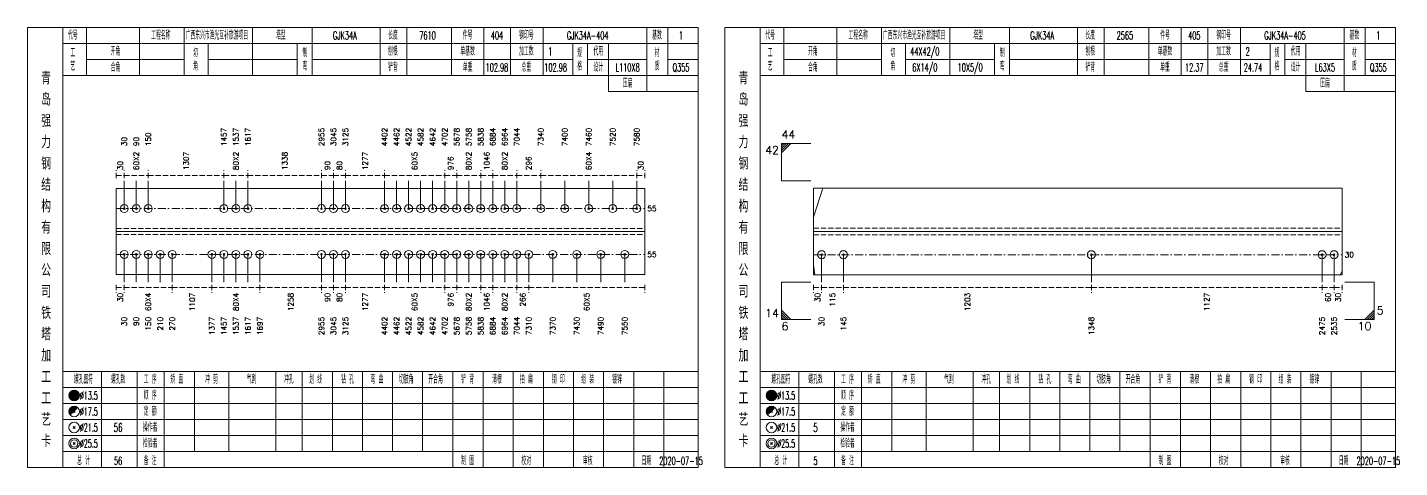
# Model space of a CAD drawing. Extents: x 0 to 2606, y -377 to 6479.
# Drawn here: x 0 to 514, y 5075 to 5240 of the extents above; entities that cross this region are included whole.
import ezdxf
from ezdxf.enums import TextEntityAlignment as Align

# ---------------------------------------------------------------- set-up
doc = ezdxf.new("R2010")
doc.units = 0
doc.header["$MEASUREMENT"] = 0
doc.linetypes.add('一点画线', pattern=[5.2, 3, -1, 0.2, -1])
doc.linetypes.add('虚线', pattern=[2.75, 2, -0.75])
doc.layers.get('0').update_dxf_attribs({"linetype": 'CONTINUOUS', "lineweight": 25})
doc.layers.add('1', color=7, linetype='CONTINUOUS', lineweight=25)
doc.layers.add('4', color=7, linetype='CONTINUOUS', lineweight=25)
doc.styles.get("Standard").update_dxf_attribs({"font": 'simplex.shx', "width": 0.7, "height": 3, "bigfont": 'gbhzfs.shx'})

msp = doc.modelspace()

# ---------------------------------------------------------------- linework, layer by layer
at = {"color": 7, "linetype": 'Continuous', "lineweight": 13}
for p, q in [((282.7, 5196.5), (293.7, 5196.5)), ((282.7, 5182.5), (282.7, 5196.5)), ((283.57, 5196.5), (282.7, 5195.62)), ((284.45, 5196.5), (282.7, 5194.75)), ((285.32, 5196.5), (282.7, 5193.88)), ((286.2, 5196.5), (282.7, 5193)), ((36.3, 5172.09), (36.3, 5182.5)), ((40.8, 5172.09), (40.8, 5182.5)), ((45.3, 5172.09), (45.3, 5182.5)), ((73.65, 5172.09), (73.65, 5182.5)), ((78.15, 5172.09), (78.15, 5182.5)), ((82.65, 5172.09), (82.65, 5182.5)), ((110.22, 5172.09), (110.22, 5182.5)), ((114.72, 5172.09), (114.72, 5182.5)), ((119.22, 5172.09), (119.22, 5182.5)), ((133.9, 5172.09), (133.9, 5182.5)), ((138.4, 5172.09), (138.4, 5182.5)), ((142.9, 5172.09), (142.9, 5182.5)), ((147.4, 5172.09), (147.4, 5182.5)), ((151.9, 5172.09), (151.9, 5182.5)), ((156.4, 5172.09), (156.4, 5182.5)), ((160.9, 5172.09), (160.9, 5182.5)), ((165.4, 5172.09), (165.4, 5182.5)), ((169.9, 5172.09), (169.9, 5182.5)), ((174.4, 5172.09), (174.4, 5182.5)), ((178.9, 5172.09), (178.9, 5182.5)), ((183.4, 5172.09), (183.4, 5182.5)), ((192.4, 5172.09), (192.4, 5182.5)), ((201.4, 5172.09), (201.4, 5182.5)), ((210.4, 5172.09), (210.4, 5182.5)), ((219.4, 5172.09), (219.4, 5182.5)), ((228.4, 5172.09), (228.4, 5182.5)), ((282.7, 5182.5), (293.7, 5182.5)), ((294.7, 5168.9), (298.1, 5179.69)), ((36, 5171.79), (36.6, 5172.39)), ((36.6, 5171.79), (36, 5172.39)), ((40.5, 5171.79), (41.1, 5172.39)), ((41.1, 5171.79), (40.5, 5172.39)), ((45, 5171.79), (45.6, 5172.39)), ((45.6, 5171.79), (45, 5172.39)), ((73.35, 5171.79), (73.95, 5172.39)), ((73.95, 5171.79), (73.35, 5172.39)), ((77.85, 5171.79), (78.45, 5172.39)), ((78.45, 5171.79), (77.85, 5172.39)), ((82.35, 5171.79), (82.95, 5172.39)), ((82.95, 5171.79), (82.35, 5172.39)), ((109.92, 5171.79), (110.52, 5172.39)), ((110.52, 5171.79), (109.92, 5172.39)), ((114.42, 5171.79), (115.02, 5172.39)), ((115.02, 5171.79), (114.42, 5172.39)), ((118.92, 5171.79), (119.52, 5172.39)), ((119.52, 5171.79), (118.92, 5172.39)), ((133.6, 5171.79), (134.2, 5172.39)), ((134.2, 5171.79), (133.6, 5172.39)), ((138.1, 5171.79), (138.7, 5172.39)), ((138.7, 5171.79), (138.1, 5172.39)), ((142.6, 5171.79), (143.2, 5172.39)), ((143.2, 5171.79), (142.6, 5172.39)), ((147.1, 5171.79), (147.7, 5172.39)), ((147.7, 5171.79), (147.1, 5172.39)), ((151.6, 5171.79), (152.2, 5172.39)), ((152.2, 5171.79), (151.6, 5172.39)), ((156.1, 5171.79), (156.7, 5172.39)), ((156.7, 5171.79), (156.1, 5172.39)), ((160.6, 5171.79), (161.2, 5172.39)), ((161.2, 5171.79), (160.6, 5172.39)), ((165.1, 5171.79), (165.7, 5172.39)), ((165.7, 5171.79), (165.1, 5172.39)), ((169.6, 5171.79), (170.2, 5172.39)), ((170.2, 5171.79), (169.6, 5172.39)), ((174.1, 5171.79), (174.7, 5172.39)), ((174.7, 5171.79), (174.1, 5172.39)), ((178.6, 5171.79), (179.2, 5172.39)), ((179.2, 5171.79), (178.6, 5172.39)), ((183.1, 5171.79), (183.7, 5172.39)), ((183.7, 5171.79), (183.1, 5172.39)), ((192.1, 5171.79), (192.7, 5172.39)), ((192.7, 5171.79), (192.1, 5172.39)), ((201.1, 5171.79), (201.7, 5172.39)), ((201.7, 5171.79), (201.1, 5172.39)), ((210.1, 5171.79), (210.7, 5172.39)), ((210.7, 5171.79), (210.1, 5172.39)), ((219.1, 5171.79), (219.7, 5172.39)), ((219.7, 5171.79), (219.1, 5172.39)), ((228.1, 5171.79), (228.7, 5172.39)), ((228.7, 5171.79), (228.1, 5172.39)), ((36.3, 5154.91), (36.3, 5144.5)), ((40.8, 5154.91), (40.8, 5144.5)), ((45.3, 5154.91), (45.3, 5144.5)), ((49.8, 5154.91), (49.8, 5144.5)), ((54.3, 5154.91), (54.3, 5144.5)), ((69.15, 5154.91), (69.15, 5144.5)), ((73.65, 5154.91), (73.65, 5144.5)), ((78.15, 5154.91), (78.15, 5144.5)), ((82.65, 5154.91), (82.65, 5144.5)), ((87.15, 5154.91), (87.15, 5144.5)), ((110.22, 5154.91), (110.22, 5144.5)), ((114.72, 5154.91), (114.72, 5144.5)), ((119.22, 5154.91), (119.22, 5144.5)), ((133.9, 5154.91), (133.9, 5144.5)), ((138.4, 5154.91), (138.4, 5144.5)), ((142.9, 5154.91), (142.9, 5144.5)), ((147.4, 5154.91), (147.4, 5144.5)), ((151.9, 5154.91), (151.9, 5144.5)), ((156.4, 5154.91), (156.4, 5144.5)), ((160.9, 5154.91), (160.9, 5144.5)), ((165.4, 5154.91), (165.4, 5144.5)), ((169.9, 5154.91), (169.9, 5144.5)), ((174.4, 5154.91), (174.4, 5144.5)), ((178.9, 5154.91), (178.9, 5144.5)), ((183.4, 5154.91), (183.4, 5144.5)), ((187.9, 5154.91), (187.9, 5144.5)), ((196.9, 5154.91), (196.9, 5144.5)), ((205.9, 5154.91), (205.9, 5144.5)), ((214.9, 5154.91), (214.9, 5144.5)), ((223.9, 5154.91), (223.9, 5144.5)), ((297.7, 5154.81), (297.7, 5144.5)), ((305.9, 5154.81), (305.9, 5144.5)), ((398.81, 5154.81), (398.81, 5144.5)), ((485.3, 5154.81), (485.3, 5144.5)), ((489.8, 5154.81), (489.8, 5144.5)), ((294.7, 5150.91), (295.16, 5147.31)), ((282.7, 5144.5), (293.7, 5144.5)), ((282.7, 5144.5), (282.7, 5130.5)), ((492.8, 5148.59), (492.03, 5147.31)), ((504.8, 5144.5), (493.8, 5144.5)), ((504.8, 5144.5), (504.8, 5130.5)), ((286.2, 5130.5), (282.7, 5134)), ((501.3, 5130.5), (504.8, 5134)), ((285.32, 5130.5), (282.7, 5133.12)), ((284.45, 5130.5), (282.7, 5132.25)), ((283.57, 5130.5), (282.7, 5131.38)), ((282.7, 5130.5), (293.7, 5130.5)), ((504.8, 5130.5), (493.8, 5130.5)), ((502.18, 5130.5), (504.8, 5133.12)), ((503.05, 5130.5), (504.8, 5132.25)), ((503.93, 5130.5), (504.8, 5131.38))]:
    msp.add_line(p, q, dxfattribs=at)
at = {"color": 8, "linetype": '虚线', "lineweight": 9}
for p, q in [((33.3, 5183.5), (33.3, 5186.5)), ((36.3, 5183.5), (36.3, 5186.5)), ((36.3, 5183.5), (36.3, 5186.5)), ((45.3, 5183.5), (45.3, 5186.5)), ((45.3, 5183.5), (45.3, 5186.5)), ((73.65, 5183.5), (73.65, 5186.5)), ((73.65, 5183.5), (73.65, 5186.5)), ((82.65, 5183.5), (82.65, 5186.5)), ((82.65, 5183.5), (82.65, 5186.5)), ((110.22, 5183.5), (110.22, 5186.5)), ((110.22, 5183.5), (110.22, 5186.5)), ((114.72, 5183.5), (114.72, 5186.5)), ((114.72, 5183.5), (114.72, 5186.5)), ((119.22, 5183.5), (119.22, 5186.5)), ((119.22, 5183.5), (119.22, 5186.5)), ((133.9, 5183.5), (133.9, 5186.5)), ((133.9, 5183.5), (133.9, 5186.5)), ((156.4, 5183.5), (156.4, 5186.5)), ((156.4, 5183.5), (156.4, 5186.5)), ((160.9, 5183.5), (160.9, 5186.5)), ((160.9, 5183.5), (160.9, 5186.5)), ((169.9, 5183.5), (169.9, 5186.5)), ((169.9, 5183.5), (169.9, 5186.5)), ((174.4, 5183.5), (174.4, 5186.5)), ((174.4, 5183.5), (174.4, 5186.5)), ((183.4, 5183.5), (183.4, 5186.5)), ((183.4, 5183.5), (183.4, 5186.5)), ((192.4, 5183.5), (192.4, 5186.5)), ((192.4, 5183.5), (192.4, 5186.5)), ((228.4, 5183.5), (228.4, 5186.5)), ((228.4, 5183.5), (228.4, 5186.5)), ((231.4, 5183.5), (231.4, 5186.5)), ((33.3, 5184.5), (36.3, 5184.5)), ((36.3, 5184.5), (45.3, 5184.5)), ((45.3, 5184.5), (73.65, 5184.5)), ((73.65, 5184.5), (82.65, 5184.5)), ((82.65, 5184.5), (110.22, 5184.5)), ((110.22, 5184.5), (114.72, 5184.5)), ((114.72, 5184.5), (119.22, 5184.5)), ((119.22, 5184.5), (133.9, 5184.5)), ((133.9, 5184.5), (156.4, 5184.5)), ((156.4, 5184.5), (160.9, 5184.5)), ((160.9, 5184.5), (169.9, 5184.5)), ((169.9, 5184.5), (174.4, 5184.5)), ((174.4, 5184.5), (183.4, 5184.5)), ((183.4, 5184.5), (192.4, 5184.5)), ((192.4, 5184.5), (228.4, 5184.5)), ((228.4, 5184.5), (231.4, 5184.5)), ((33.3, 5143.5), (33.3, 5140.5)), ((36.3, 5143.5), (36.3, 5140.5)), ((36.3, 5143.5), (36.3, 5140.5)), ((54.3, 5143.5), (54.3, 5140.5)), ((54.3, 5143.5), (54.3, 5140.5)), ((69.15, 5143.5), (69.15, 5140.5)), ((69.15, 5143.5), (69.15, 5140.5)), ((87.15, 5143.5), (87.15, 5140.5)), ((87.15, 5143.5), (87.15, 5140.5)), ((110.22, 5143.5), (110.22, 5140.5)), ((110.22, 5143.5), (110.22, 5140.5)), ((114.72, 5143.5), (114.72, 5140.5)), ((114.72, 5143.5), (114.72, 5140.5)), ((119.22, 5143.5), (119.22, 5140.5)), ((119.22, 5143.5), (119.22, 5140.5)), ((133.9, 5143.5), (133.9, 5140.5)), ((133.9, 5143.5), (133.9, 5140.5)), ((156.4, 5143.5), (156.4, 5140.5)), ((156.4, 5143.5), (156.4, 5140.5)), ((160.9, 5143.5), (160.9, 5140.5)), ((160.9, 5143.5), (160.9, 5140.5)), ((169.9, 5143.5), (169.9, 5140.5)), ((169.9, 5143.5), (169.9, 5140.5)), ((174.4, 5143.5), (174.4, 5140.5)), ((174.4, 5143.5), (174.4, 5140.5)), ((183.4, 5143.5), (183.4, 5140.5)), ((183.4, 5143.5), (183.4, 5140.5)), ((187.9, 5143.5), (187.9, 5140.5)), ((187.9, 5143.5), (187.9, 5140.5)), ((231.4, 5143.5), (231.4, 5140.5)), ((294.7, 5143.5), (294.7, 5140.5)), ((297.7, 5143.5), (297.7, 5140.5)), ((297.7, 5143.5), (297.7, 5140.5)), ((305.9, 5143.5), (305.9, 5140.5)), ((305.9, 5143.5), (305.9, 5140.5)), ((398.81, 5143.5), (398.81, 5140.5)), ((398.81, 5143.5), (398.81, 5140.5)), ((485.3, 5143.5), (485.3, 5140.5)), ((485.3, 5143.5), (485.3, 5140.5)), ((489.8, 5143.5), (489.8, 5140.5)), ((489.8, 5143.5), (489.8, 5140.5)), ((492.8, 5143.5), (492.8, 5140.5)), ((33.3, 5142.5), (36.3, 5142.5)), ((36.3, 5142.5), (54.3, 5142.5)), ((54.3, 5142.5), (69.15, 5142.5)), ((69.15, 5142.5), (87.15, 5142.5)), ((87.15, 5142.5), (110.22, 5142.5)), ((110.22, 5142.5), (114.72, 5142.5)), ((114.72, 5142.5), (119.22, 5142.5)), ((119.22, 5142.5), (133.9, 5142.5)), ((133.9, 5142.5), (156.4, 5142.5)), ((156.4, 5142.5), (160.9, 5142.5)), ((160.9, 5142.5), (169.9, 5142.5)), ((169.9, 5142.5), (174.4, 5142.5)), ((174.4, 5142.5), (183.4, 5142.5)), ((183.4, 5142.5), (187.9, 5142.5)), ((187.9, 5142.5), (231.4, 5142.5)), ((294.7, 5142.5), (297.7, 5142.5)), ((297.7, 5142.5), (305.9, 5142.5)), ((305.9, 5142.5), (398.81, 5142.5)), ((398.81, 5142.5), (485.3, 5142.5)), ((485.3, 5142.5), (489.8, 5142.5)), ((489.8, 5142.5), (492.8, 5142.5))]:
    msp.add_line(p, q, dxfattribs=at)
at = {"color": 7, "linetype": 'Continuous', "lineweight": 18}
for p, q in [((33.3, 5179.59), (33.3, 5147.41)), ((33.3, 5179.59), (231.4, 5179.59)), ((231.4, 5179.59), (231.4, 5147.41)), ((294.7, 5179.69), (294.7, 5147.31)), ((294.7, 5179.69), (492.8, 5179.69)), ((492.8, 5179.69), (492.8, 5147.31)), ((33.3, 5163.5), (231.4, 5163.5)), ((294.7, 5163.5), (492.8, 5163.5))]:
    msp.add_line(p, q, dxfattribs=at)
at = {"color": 3, "linetype": '一点画线', "lineweight": 13}
for p, q in [((33.3, 5172.09), (231.4, 5172.09)), ((33.3, 5154.91), (231.4, 5154.91)), ((294.7, 5154.81), (492.8, 5154.81))]:
    msp.add_line(p, q, dxfattribs=at)
at = {"color": 1, "linetype": '虚线', "lineweight": 18}
for p, q in [((33.3, 5164.59), (231.4, 5164.59)), ((294.7, 5164.69), (492.8, 5164.69)), ((33.3, 5162.41), (231.4, 5162.41)), ((294.7, 5162.31), (492.8, 5162.31))]:
    msp.add_line(p, q, dxfattribs=at)
at = {"color": 7, "linetype": 'Continuous', "lineweight": 13}
for centre in [(36.3, 5172.09), (40.8, 5172.09), (45.3, 5172.09), (73.65, 5172.09), (78.15, 5172.09), (82.65, 5172.09), (110.22, 5172.09), (114.72, 5172.09), (119.22, 5172.09), (133.9, 5172.09), (138.4, 5172.09), (142.9, 5172.09), (147.4, 5172.09), (151.9, 5172.09), (156.4, 5172.09), (160.9, 5172.09), (165.4, 5172.09), (169.9, 5172.09), (174.4, 5172.09), (178.9, 5172.09), (183.4, 5172.09), (192.4, 5172.09), (201.4, 5172.09), (210.4, 5172.09), (219.4, 5172.09), (228.4, 5172.09)]:
    msp.add_circle(centre, 1.5, dxfattribs=at)
at = {"layer": '1', "color": 7, "linetype": 'Continuous', "lineweight": 13}
for p, q in [((36, 5154.61), (36.6, 5155.21)), ((36.6, 5154.61), (36, 5155.21)), ((40.5, 5154.61), (41.1, 5155.21)), ((41.1, 5154.61), (40.5, 5155.21)), ((45, 5154.61), (45.6, 5155.21)), ((45.6, 5154.61), (45, 5155.21)), ((49.5, 5154.61), (50.1, 5155.21)), ((50.1, 5154.61), (49.5, 5155.21)), ((54, 5154.61), (54.6, 5155.21)), ((54.6, 5154.61), (54, 5155.21)), ((68.85, 5154.61), (69.45, 5155.21)), ((69.45, 5154.61), (68.85, 5155.21)), ((73.35, 5154.61), (73.95, 5155.21)), ((73.95, 5154.61), (73.35, 5155.21)), ((77.85, 5154.61), (78.45, 5155.21)), ((78.45, 5154.61), (77.85, 5155.21)), ((82.35, 5154.61), (82.95, 5155.21)), ((82.95, 5154.61), (82.35, 5155.21)), ((86.85, 5154.61), (87.45, 5155.21)), ((87.45, 5154.61), (86.85, 5155.21)), ((109.92, 5154.61), (110.52, 5155.21)), ((110.52, 5154.61), (109.92, 5155.21)), ((114.42, 5154.61), (115.02, 5155.21)), ((115.02, 5154.61), (114.42, 5155.21)), ((118.92, 5154.61), (119.52, 5155.21)), ((119.52, 5154.61), (118.92, 5155.21)), ((133.6, 5154.61), (134.2, 5155.21)), ((134.2, 5154.61), (133.6, 5155.21)), ((138.1, 5154.61), (138.7, 5155.21)), ((138.7, 5154.61), (138.1, 5155.21)), ((142.6, 5154.61), (143.2, 5155.21)), ((143.2, 5154.61), (142.6, 5155.21)), ((147.1, 5154.61), (147.7, 5155.21)), ((147.7, 5154.61), (147.1, 5155.21)), ((151.6, 5154.61), (152.2, 5155.21)), ((152.2, 5154.61), (151.6, 5155.21)), ((156.1, 5154.61), (156.7, 5155.21)), ((156.7, 5154.61), (156.1, 5155.21)), ((160.6, 5154.61), (161.2, 5155.21)), ((161.2, 5154.61), (160.6, 5155.21)), ((165.1, 5154.61), (165.7, 5155.21)), ((165.7, 5154.61), (165.1, 5155.21)), ((169.6, 5154.61), (170.2, 5155.21)), ((170.2, 5154.61), (169.6, 5155.21)), ((174.1, 5154.61), (174.7, 5155.21)), ((174.7, 5154.61), (174.1, 5155.21)), ((178.6, 5154.61), (179.2, 5155.21)), ((179.2, 5154.61), (178.6, 5155.21)), ((183.1, 5154.61), (183.7, 5155.21)), ((183.7, 5154.61), (183.1, 5155.21)), ((187.6, 5154.61), (188.2, 5155.21)), ((188.2, 5154.61), (187.6, 5155.21)), ((196.6, 5154.61), (197.2, 5155.21)), ((197.2, 5154.61), (196.6, 5155.21)), ((205.6, 5154.61), (206.2, 5155.21)), ((206.2, 5154.61), (205.6, 5155.21)), ((214.6, 5154.61), (215.2, 5155.21)), ((215.2, 5154.61), (214.6, 5155.21)), ((223.6, 5154.61), (224.2, 5155.21)), ((224.2, 5154.61), (223.6, 5155.21)), ((297.4, 5154.51), (298, 5155.11)), ((298, 5154.51), (297.4, 5155.11)), ((305.6, 5154.51), (306.2, 5155.11)), ((306.2, 5154.51), (305.6, 5155.11)), ((398.51, 5154.51), (399.11, 5155.11)), ((399.11, 5154.51), (398.51, 5155.11)), ((485, 5154.51), (485.6, 5155.11)), ((485.6, 5154.51), (485, 5155.11)), ((489.5, 5154.51), (490.1, 5155.11)), ((490.1, 5154.51), (489.5, 5155.11))]:
    msp.add_line(p, q, dxfattribs=at)
at = {"layer": '1', "color": 7, "linetype": 'Continuous', "lineweight": 18}
for p, q in [((33.3, 5147.41), (231.4, 5147.41)), ((294.7, 5147.31), (492.8, 5147.31))]:
    msp.add_line(p, q, dxfattribs=at)
at = {"layer": '1', "color": 7, "linetype": 'Continuous', "lineweight": 13}
for centre in [(36.3, 5154.91), (40.8, 5154.91), (45.3, 5154.91), (49.8, 5154.91), (54.3, 5154.91), (69.15, 5154.91), (73.65, 5154.91), (78.15, 5154.91), (82.65, 5154.91), (87.15, 5154.91), (110.22, 5154.91), (114.72, 5154.91), (119.22, 5154.91), (133.9, 5154.91), (138.4, 5154.91), (142.9, 5154.91), (147.4, 5154.91), (151.9, 5154.91), (156.4, 5154.91), (160.9, 5154.91), (165.4, 5154.91), (169.9, 5154.91), (174.4, 5154.91), (178.9, 5154.91), (183.4, 5154.91), (187.9, 5154.91), (196.9, 5154.91), (205.9, 5154.91), (214.9, 5154.91), (223.9, 5154.91), (297.7, 5154.81), (305.9, 5154.81), (398.81, 5154.81), (485.3, 5154.81), (489.8, 5154.81)]:
    msp.add_circle(centre, 1.5, dxfattribs=at)
at = {"layer": '4', "color": 1, "linetype": 'Continuous', "lineweight": 18}
for p, q in [((13.3, 5075), (13.3, 5240)), ((22.2, 5222), (22.2, 5240)), ((42, 5222), (42, 5240)), ((58.8, 5222), (58.8, 5240)), ((84.4, 5222), (84.4, 5240)), ((106.7, 5222), (106.7, 5240)), ((132.2, 5222), (132.2, 5240)), ((142.2, 5222), (142.2, 5240)), ((158.9, 5222), (158.9, 5240)), ((171.1, 5222), (171.1, 5240)), ((181.1, 5222), (181.1, 5240)), ((193.3, 5222), (193.3, 5240)), ((232.2, 5216), (232.2, 5240)), ((240, 5222), (240, 5240)), ((274.7, 5075), (274.7, 5240)), ((283.6, 5222), (283.6, 5240)), ((303.4, 5222), (303.4, 5240)), ((320.2, 5222), (320.2, 5240)), ((345.8, 5222), (345.8, 5240)), ((368.1, 5222), (368.1, 5240)), ((393.6, 5222), (393.6, 5240)), ((403.6, 5222), (403.6, 5240)), ((420.3, 5222), (420.3, 5240)), ((432.5, 5222), (432.5, 5240)), ((442.5, 5222), (442.5, 5240)), ((454.7, 5222), (454.7, 5240)), ((493.6, 5216), (493.6, 5240)), ((501.4, 5222), (501.4, 5240)), ((13.3, 5234), (251.4, 5234)), ((67.8, 5222), (67.8, 5234)), ((101.1, 5222), (101.1, 5234)), ((204.4, 5222), (204.4, 5234)), ((210, 5222), (210, 5234)), ((217.8, 5216), (217.8, 5234)), ((274.7, 5234), (512.8, 5234)), ((329.2, 5222), (329.2, 5234)), ((362.5, 5222), (362.5, 5234)), ((465.8, 5222), (465.8, 5234)), ((471.4, 5222), (471.4, 5234)), ((479.2, 5216), (479.2, 5234)), ((22.2, 5228), (58.8, 5228)), ((67.8, 5228), (101.1, 5228)), ((106.7, 5228), (204.4, 5228)), ((210, 5228), (232.2, 5228)), ((240, 5228), (251.4, 5228)), ((283.6, 5228), (320.2, 5228)), ((329.2, 5228), (362.5, 5228)), ((368.1, 5228), (465.8, 5228)), ((471.4, 5228), (493.6, 5228)), ((501.4, 5228), (512.8, 5228)), ((13.3, 5222), (251.4, 5222)), ((274.7, 5222), (512.8, 5222)), ((217.8, 5216), (251.4, 5216)), ((479.2, 5216), (512.8, 5216)), ((13.3, 5111), (251.4, 5111)), ((27.8, 5075), (27.8, 5111)), ((41.1, 5075), (41.1, 5111)), ((51.2, 5075), (51.2, 5111)), ((62.6, 5081), (62.6, 5111)), ((75.5, 5081), (75.5, 5111)), ((93.1, 5081), (93.1, 5111)), ((103, 5081), (103, 5111)), ((114.3, 5081), (114.3, 5111)), ((125.6, 5081), (125.6, 5111)), ((136.9, 5081), (136.9, 5111)), ((148.1, 5081), (148.1, 5111)), ((159.5, 5081), (159.5, 5111)), ((170.8, 5081), (170.8, 5111)), ((182.1, 5081), (182.1, 5111)), ((193.4, 5081), (193.4, 5111)), ((204.7, 5081), (204.7, 5111)), ((216, 5081), (216, 5111)), ((227.3, 5081), (227.3, 5111)), ((238.6, 5081), (238.6, 5111)), ((274.7, 5111), (512.8, 5111)), ((289.2, 5075), (289.2, 5111)), ((302.5, 5075), (302.5, 5111)), ((312.6, 5075), (312.6, 5111)), ((324, 5081), (324, 5111)), ((336.9, 5081), (336.9, 5111)), ((354.5, 5081), (354.5, 5111)), ((364.4, 5081), (364.4, 5111)), ((375.7, 5081), (375.7, 5111)), ((387, 5081), (387, 5111)), ((398.3, 5081), (398.3, 5111)), ((409.5, 5081), (409.5, 5111)), ((420.9, 5081), (420.9, 5111)), ((432.2, 5081), (432.2, 5111)), ((443.5, 5081), (443.5, 5111)), ((454.8, 5081), (454.8, 5111)), ((466.1, 5081), (466.1, 5111)), ((477.4, 5081), (477.4, 5111)), ((488.7, 5081), (488.7, 5111)), ((500, 5081), (500, 5111)), ((13.3, 5105), (251.4, 5105)), ((274.7, 5105), (512.8, 5105)), ((13.3, 5099), (251.4, 5099)), ((274.7, 5099), (512.8, 5099)), ((13.3, 5093), (251.4, 5093)), ((274.7, 5093), (512.8, 5093)), ((13.3, 5087), (251.4, 5087)), ((274.7, 5087), (512.8, 5087)), ((13.3, 5081), (251.4, 5081)), ((159.5, 5075), (159.5, 5081)), ((170.8, 5075), (170.8, 5081)), ((182.1, 5075), (182.1, 5081)), ((193.4, 5075), (193.4, 5081)), ((204.7, 5075), (204.7, 5081)), ((216, 5075), (216, 5081)), ((227.3, 5075), (227.3, 5081)), ((238.6, 5075), (238.6, 5081)), ((274.7, 5081), (512.8, 5081)), ((420.9, 5075), (420.9, 5081)), ((432.2, 5075), (432.2, 5081)), ((443.5, 5075), (443.5, 5081)), ((454.8, 5075), (454.8, 5081)), ((466.1, 5075), (466.1, 5081)), ((477.4, 5075), (477.4, 5081)), ((488.7, 5075), (488.7, 5081)), ((500, 5075), (500, 5081))]:
    msp.add_line(p, q, dxfattribs=at)
at = {"layer": '4', "color": 7, "linetype": 'Continuous', "lineweight": 13}
for p, q in [((17.3, 5101.8), (17.7, 5102.2)), ((17.7, 5101.8), (17.3, 5102.2)), ((278.7, 5101.8), (279.1, 5102.2)), ((279.1, 5101.8), (278.7, 5102.2)), ((17.1, 5089.6), (17.9, 5090.4)), ((17.9, 5089.6), (17.1, 5090.4)), ((278.5, 5089.6), (279.3, 5090.4)), ((279.3, 5089.6), (278.5, 5090.4)), ((17.1, 5083.6), (17.9, 5084.4)), ((17.9, 5083.6), (17.1, 5084.4)), ((278.5, 5083.6), (279.3, 5084.4)), ((279.3, 5083.6), (278.5, 5084.4))]:
    msp.add_line(p, q, dxfattribs=at)
at = {"layer": '4', "color": 7, "linetype": 'Continuous', "lineweight": 0}
for p, q in [((17.1, 5095.6), (17.9, 5096.4)), ((17.1, 5096.4), (17.9, 5095.6)), ((278.5, 5095.6), (279.3, 5096.4)), ((278.5, 5096.4), (279.3, 5095.6))]:
    msp.add_line(p, q, dxfattribs=at)
at = {"layer": '4', "color": 1, "linetype": 'Continuous', "lineweight": 18}
for points in [[(0, 5240), (0, 5075), (251.4, 5075), (251.4, 5240)], [(261.4, 5240), (261.4, 5075), (512.8, 5075), (512.8, 5240)]]:
    msp.add_lwpolyline(points, close=True, dxfattribs=at)
at = {"layer": '4', "color": 7, "linetype": 'Continuous', "lineweight": 13}
for centre, radius in [((17.5, 5102), 2), ((17.5, 5102), 1.8), ((17.5, 5102), 1.6), ((17.5, 5102), 1.4), ((17.5, 5102), 1.2), ((17.5, 5102), 1), ((17.5, 5102), 0.8), ((17.5, 5102), 0.6), ((17.5, 5102), 0.4), ((278.9, 5102), 2), ((278.9, 5102), 1.8), ((278.9, 5102), 1.6), ((278.9, 5102), 1.4), ((278.9, 5102), 1.2), ((278.9, 5102), 1), ((278.9, 5102), 0.8), ((278.9, 5102), 0.6), ((278.9, 5102), 0.4), ((17.5, 5096), 2), ((17.5, 5102), 0.2), ((278.9, 5096), 2), ((278.9, 5102), 0.2), ((17.5, 5090), 2), ((278.9, 5090), 2), ((17.5, 5084), 2), ((17.5, 5084), 1.4), ((278.9, 5084), 2), ((278.9, 5084), 1.4)]:
    msp.add_circle(centre, radius, dxfattribs=at)
for centre, radius in [((17.5, 5096), 1.8), ((17.5, 5096), 1.6), ((17.5, 5096), 1.4), ((17.5, 5096), 1.2), ((278.9, 5096), 1.8), ((278.9, 5096), 1.6), ((278.9, 5096), 1.4), ((278.9, 5096), 1.2), ((17.5, 5096), 1), ((17.5, 5096), 0.8), ((17.5, 5096), 0.6), ((17.5, 5096), 0.4), ((17.5, 5096), 0.2), ((278.9, 5096), 1), ((278.9, 5096), 0.8), ((278.9, 5096), 0.6), ((278.9, 5096), 0.4), ((278.9, 5096), 0.2)]:
    msp.add_arc(centre, radius, 45, 225, dxfattribs=at)

# ---------------------------------------------------------------- texts
at = {"color": 7, "linetype": 'Continuous', "lineweight": 13}
for s, p in [('150', (45.3, 5195.5)), ('1457', (73.65, 5195.5)), ('1537', (78.15, 5195.5)), ('1617', (82.65, 5195.5)), ('2955', (110.22, 5195.5)), ('3045', (114.72, 5195.5)), ('3125', (119.22, 5195.5)), ('4402', (133.9, 5195.5)), ('4462', (138.4, 5195.5)), ('4522', (142.9, 5195.5)), ('4582', (147.4, 5195.5)), ('4642', (151.9, 5195.5)), ('4702', (156.4, 5195.5)), ('5678', (160.9, 5195.5)), ('5758', (165.4, 5195.5)), ('5838', (169.9, 5195.5)), ('6884', (174.4, 5195.5)), ('6964', (178.9, 5195.5)), ('7044', (183.4, 5195.5)), ('7340', (192.4, 5195.5)), ('7400', (201.4, 5195.5)), ('7460', (210.4, 5195.5)), ('7520', (219.4, 5195.5)), ('7580', (228.4, 5195.5)), ('30', (36.3, 5195.5)), ('90', (40.8, 5195.5))]:
    msp.add_text(s, height=2, rotation=90, dxfattribs=at).set_placement(p, align=Align.MIDDLE_LEFT)
for s, p in [('44', (282.7, 5197.5)), ('5', (505.8, 5131.5))]:
    msp.add_text(s, height=3, dxfattribs=at).set_placement(p, align=Align.BOTTOM_LEFT)
for s, p in [('42', (281.7, 5195.5)), ('10', (503.8, 5129.5))]:
    msp.add_text(s, height=3, dxfattribs=at).set_placement(p, align=Align.TOP_RIGHT)
at = {"color": 8, "linetype": 'Continuous', "lineweight": 9}
for s, p in [('60X2', (40.8, 5186.5)), ('1307', (59.47, 5186.5)), ('80X2', (78.15, 5186.5)), ('1338', (96.43, 5186.5)), ('1277', (126.56, 5186.5)), ('60X5', (145.15, 5186.5)), ('976', (158.65, 5186.5)), ('80X2', (165.4, 5186.5)), ('1046', (172.15, 5186.5)), ('80X2', (178.9, 5186.5)), ('296', (187.9, 5186.5)), ('60X4', (210.4, 5186.5)), ('30', (34.8, 5186.5)), ('90', (112.47, 5186.5)), ('80', (116.97, 5186.5)), ('30', (229.9, 5186.5))]:
    msp.add_text(s, height=2, rotation=90, dxfattribs=at).set_placement(p, align=Align.MIDDLE_LEFT)
at = {"color": 7, "linetype": 'Continuous', "lineweight": 13}
for s, p in [('55', (232.4, 5172.09)), ('55', (232.4, 5154.91)), ('30', (493.8, 5154.81))]:
    msp.add_text(s, height=2, dxfattribs=at).set_placement(p, align=Align.MIDDLE_LEFT)
at = {"color": 8, "linetype": 'Continuous', "lineweight": 9}
for s, p in [('30', (34.8, 5140.5)), ('60X4', (45.3, 5140.5)), ('1107', (61.72, 5140.5)), ('80X4', (78.15, 5140.5)), ('1258', (98.68, 5140.5)), ('90', (112.47, 5140.5)), ('80', (116.97, 5140.5)), ('1277', (126.56, 5140.5)), ('60X5', (145.15, 5140.5)), ('976', (158.65, 5140.5)), ('80X2', (165.4, 5140.5)), ('1046', (172.15, 5140.5)), ('80X2', (178.9, 5140.5)), ('266', (185.65, 5140.5)), ('60X5', (209.65, 5140.5)), ('30', (296.2, 5140.5)), ('115', (301.8, 5140.5)), ('1203', (352.35, 5140.5)), ('1127', (442.05, 5140.5)), ('60', (487.55, 5140.5)), ('30', (491.3, 5140.5))]:
    msp.add_text(s, height=2, rotation=90, dxfattribs=at).set_placement(p, align=Align.MIDDLE_RIGHT)
at = {"color": 7, "linetype": 'Continuous', "lineweight": 13}
msp.add_text('14', height=3, dxfattribs=at).set_placement((281.7, 5130.5), align=Align.BOTTOM_RIGHT)
msp.add_text('6', height=3, dxfattribs=at).set_placement((282.7, 5129.5), align=Align.TOP_LEFT)
at = {"layer": '1', "color": 7, "linetype": 'Continuous', "lineweight": 13}
for s, p in [('30', (36.3, 5131.5)), ('90', (40.8, 5131.5)), ('150', (45.3, 5131.5)), ('210', (49.8, 5131.5)), ('270', (54.3, 5131.5)), ('1377', (69.15, 5131.5)), ('1457', (73.65, 5131.5)), ('1537', (78.15, 5131.5)), ('1617', (82.65, 5131.5)), ('1697', (87.15, 5131.5)), ('2955', (110.22, 5131.5)), ('3045', (114.72, 5131.5)), ('3125', (119.22, 5131.5)), ('4402', (133.9, 5131.5)), ('4462', (138.4, 5131.5)), ('4522', (142.9, 5131.5)), ('4582', (147.4, 5131.5)), ('4642', (151.9, 5131.5)), ('4702', (156.4, 5131.5)), ('5678', (160.9, 5131.5)), ('5758', (165.4, 5131.5)), ('5838', (169.9, 5131.5)), ('6884', (174.4, 5131.5)), ('6964', (178.9, 5131.5)), ('7044', (183.4, 5131.5)), ('7310', (187.9, 5131.5)), ('7370', (196.9, 5131.5)), ('7430', (205.9, 5131.5)), ('7490', (214.9, 5131.5)), ('7550', (223.9, 5131.5)), ('30', (297.7, 5131.5)), ('145', (305.9, 5131.5)), ('1348', (398.81, 5131.5)), ('2475', (485.3, 5131.5)), ('2535', (489.8, 5131.5))]:
    msp.add_text(s, height=2, rotation=90, dxfattribs=at).set_placement(p, align=Align.MIDDLE_RIGHT)
at = {"layer": '4', "color": 1, "linetype": 'Continuous', "lineweight": 13}
for s, height, width, p in [('代号', 3, 0.6, (17, 5237)), ('工程名称', 3, 0.6, (50, 5237)), ('广西东兴市渔光互补旅游项目', 3, 0.6, (71, 5237)), ('塔型', 3, 0.6, (95, 5237)), ('GJK34A', 3, 0.6, (119, 5237)), ('长度', 3, 0.6, (137, 5237)), ('7610', 3, 0.6, (150, 5237)), ('件号', 3, 0.6, (165, 5237)), ('404', 3, 0.6, (176, 5237)), ('钢印号', 3, 0.6, (187, 5237)), ('GJK34A-404', 3, 0.6, (210, 5237)), ('基数', 3, 0.6, (236, 5237)), ('1', 3, 0.6, (245, 5237)), ('代号', 3, 0.6, (278.4, 5237)), ('工程名称', 3, 0.6, (311.4, 5237)), ('广西东兴市渔光互补旅游项目', 3, 0.6, (332.4, 5237)), ('塔型', 3, 0.6, (356.4, 5237)), ('GJK34A', 3, 0.6, (380.4, 5237)), ('长度', 3, 0.6, (398.4, 5237)), ('2565', 3, 0.6, (411.4, 5237)), ('件号', 3, 0.6, (426.4, 5237)), ('405', 3, 0.6, (437.4, 5237)), ('钢印号', 3, 0.6, (448.4, 5237)), ('GJK34A-405', 3, 0.6, (471.4, 5237)), ('基数', 3, 0.6, (497.4, 5237)), ('1', 3, 0.6, (506.4, 5237)), ('工', 3, 0.6, (17, 5230.4)), ('开角', 3, 0.6, (33, 5231)), ('切', 3, 0.6, (63, 5230.4)), ('制', 3, 0.6, (104, 5230.4)), ('刨根', 3, 0.6, (137, 5231)), ('单基数', 3, 0.6, (165, 5231)), ('加工数', 3, 0.6, (187, 5231)), ('1', 3, 0.6, (196, 5231)), ('规', 3, 0.6, (207, 5230.4)), ('代用', 3, 0.6, (214, 5231)), ('材', 3, 0.6, (236, 5230.4)), ('工', 3, 0.6, (278.4, 5230.4)), ('开角', 3, 0.6, (294.4, 5231)), ('切', 3, 0.6, (324.4, 5230.4)), ('44X42/0', 3, 0.6, (336.4, 5231)), ('制', 3, 0.6, (365.4, 5230.4)), ('刨根', 3, 0.6, (398.4, 5231)), ('单基数', 3, 0.6, (426.4, 5231)), ('加工数', 3, 0.6, (448.4, 5231)), ('2', 3, 0.6, (457.4, 5231)), ('规', 3, 0.6, (468.4, 5230.4)), ('代用', 3, 0.6, (475.4, 5231)), ('材', 3, 0.6, (497.4, 5230.4)), ('艺', 3, 0.6, (17, 5225.4)), ('合角', 3, 0.6, (33, 5225)), ('角', 3, 0.6, (63, 5225.4)), ('弯', 3, 0.6, (104, 5225.4)), ('铲背', 3, 0.6, (137, 5225)), ('单重', 3, 0.6, (165, 5225)), ('102.98', 3, 0.6, (176, 5225)), ('总重', 3, 0.6, (187, 5225)), ('102.98', 3, 0.6, (198, 5225)), ('格', 3, 0.6, (207, 5225.4)), ('设计', 3, 0.6, (214, 5225)), ('L110X8', 3, 0.6, (225, 5225)), ('质', 3, 0.6, (236, 5225.4)), ('Q355', 3, 0.6, (245, 5225)), ('艺', 3, 0.6, (278.4, 5225.4)), ('合角', 3, 0.6, (294.4, 5225)), ('角', 3, 0.6, (324.4, 5225.4)), ('6X14/0', 3, 0.6, (336.4, 5225)), ('10X5/0', 3, 0.6, (353.4, 5225)), ('弯', 3, 0.6, (365.4, 5225.4)), ('铲背', 3, 0.6, (398.4, 5225)), ('单重', 3, 0.6, (426.4, 5225)), ('12.37', 3, 0.6, (437.4, 5225)), ('总重', 3, 0.6, (448.4, 5225)), ('24.74', 3, 0.6, (459.4, 5225)), ('格', 3, 0.6, (468.4, 5225.4)), ('设计', 3, 0.6, (475.4, 5225)), ('L63X5', 3, 0.6, (486.4, 5225)), ('质', 3, 0.6, (497.4, 5225.4)), ('Q355', 3, 0.6, (506.4, 5225)), ('青', 4.6, 0.8, (7, 5221)), ('压扁', 3, 0.6, (225, 5219)), ('青', 4.6, 0.8, (268.4, 5221)), ('压扁', 3, 0.6, (486.4, 5219)), ('岛', 4.6, 0.8, (7, 5213)), ('岛', 4.6, 0.8, (268.4, 5213)), ('强', 4.6, 0.8, (7, 5205)), ('强', 4.6, 0.8, (268.4, 5205)), ('力', 4.6, 0.8, (7, 5197)), ('力', 4.6, 0.8, (268.4, 5197)), ('钢', 4.6, 0.8, (7, 5189)), ('钢', 4.6, 0.8, (268.4, 5189)), ('结', 4.6, 0.8, (7, 5181)), ('结', 4.6, 0.8, (268.4, 5181)), ('构', 4.6, 0.8, (7, 5173)), ('构', 4.6, 0.8, (268.4, 5173)), ('有', 4.6, 0.8, (7, 5165)), ('有', 4.6, 0.8, (268.4, 5165)), ('限', 4.6, 0.8, (7, 5157)), ('限', 4.6, 0.8, (268.4, 5157)), ('公', 4.6, 0.8, (7, 5149)), ('公', 4.6, 0.8, (268.4, 5149)), ('司', 4.6, 0.8, (7, 5141)), ('司', 4.6, 0.8, (268.4, 5141)), ('铁', 4.6, 0.8, (7, 5133)), ('铁', 4.6, 0.8, (268.4, 5133)), ('塔', 4.6, 0.8, (7, 5125)), ('塔', 4.6, 0.8, (268.4, 5125)), ('加', 4.6, 0.8, (7, 5117)), ('加', 4.6, 0.8, (268.4, 5117)), ('工', 4.6, 0.8, (7, 5109)), ('螺孔图符', 3, 0.6, (21, 5108)), ('螺孔数', 3, 0.6, (34, 5108)), ('工 序', 3, 0.6, (46, 5108)), ('矫 直', 3, 0.6, (56, 5108)), ('冲 剪', 3, 0.6, (69, 5108)), ('气割', 3, 0.6, (84, 5108)), ('冲孔', 3, 0.6, (98, 5108)), ('划 线', 3, 0.6, (108, 5108)), ('钻 孔', 3, 0.6, (120, 5108)), ('弯 曲', 3, 0.6, (131, 5108)), ('切肢角', 3, 0.6, (142, 5108)), ('开合角', 3, 0.6, (153, 5108)), ('铲 背', 3, 0.6, (165, 5108)), ('清根', 3, 0.6, (176, 5108)), ('拍 扁', 3, 0.6, (187, 5108)), ('钢 印', 3, 0.6, (199, 5108)), ('组 装', 3, 0.6, (210, 5108)), ('镀锌', 3, 0.6, (221, 5108)), ('工', 4.6, 0.8, (268.4, 5109)), ('螺孔图符', 3, 0.6, (282.4, 5108)), ('螺孔数', 3, 0.6, (295.4, 5108)), ('工 序', 3, 0.6, (307.4, 5108)), ('矫 直', 3, 0.6, (317.4, 5108)), ('冲 剪', 3, 0.6, (330.4, 5108)), ('气割', 3, 0.6, (345.4, 5108)), ('冲孔', 3, 0.6, (359.4, 5108)), ('划 线', 3, 0.6, (369.4, 5108)), ('钻 孔', 3, 0.6, (381.4, 5108)), ('弯 曲', 3, 0.6, (392.4, 5108)), ('切肢角', 3, 0.6, (403.4, 5108)), ('开合角', 3, 0.6, (414.4, 5108)), ('铲 背', 3, 0.6, (426.4, 5108)), ('清根', 3, 0.6, (437.4, 5108)), ('拍 扁', 3, 0.6, (448.4, 5108)), ('钢 印', 3, 0.6, (460.4, 5108)), ('组 装', 3, 0.6, (471.4, 5108)), ('镀锌', 3, 0.6, (482.4, 5108)), ('工', 4.6, 0.8, (7, 5101)), ('%%C13.5', 3, 0.5, (23, 5102)), ('顺 序', 3, 0.6, (46, 5102)), ('工', 4.6, 0.8, (268.4, 5101)), ('%%C13.5', 3, 0.5, (284.4, 5102)), ('顺 序', 3, 0.6, (307.4, 5102)), ('%%C17.5', 3, 0.5, (23, 5096)), ('定 额', 3, 0.6, (46, 5096)), ('%%C17.5', 3, 0.5, (284.4, 5096)), ('定 额', 3, 0.6, (307.4, 5096)), ('艺', 4.6, 0.8, (7, 5093)), ('艺', 4.6, 0.8, (268.4, 5093)), ('卡', 4.6, 0.8, (7, 5085)), ('%%C21.5', 3, 0.5, (23, 5090)), ('56', 3.2, 0.6, (34, 5090)), ('操作者', 3, 0.6, (46, 5090)), ('卡', 4.6, 0.8, (268.4, 5085)), ('%%C21.5', 3, 0.5, (284.4, 5090)), ('5', 3.2, 0.6, (295.4, 5090)), ('操作者', 3, 0.6, (307.4, 5090)), ('%%C25.5', 3, 0.5, (23, 5084)), ('检验者', 3, 0.6, (46, 5084)), ('%%C25.5', 3, 0.5, (284.4, 5084)), ('检验者', 3, 0.6, (307.4, 5084)), ('总 计', 3, 0.6, (21, 5077.5)), ('56', 3, 0.6, (34, 5077.5)), ('备 注', 3, 0.6, (46, 5077.5)), ('制 图', 3, 0.6, (165, 5077.5)), ('校对', 3, 0.6, (187, 5077.5)), ('审核', 3, 0.6, (210, 5077.5)), ('日期', 3, 0.6, (232, 5077.5)), ('2020-07-15', 3, 0.6, (245, 5077.5)), ('总 计', 3, 0.6, (282.4, 5077.5)), ('5', 3, 0.6, (295.4, 5077.5)), ('备 注', 3, 0.6, (307.4, 5077.5)), ('制 图', 3, 0.6, (426.4, 5077.5)), ('校对', 3, 0.6, (448.4, 5077.5)), ('审核', 3, 0.6, (471.4, 5077.5)), ('日期', 3, 0.6, (493.4, 5077.5)), ('2020-07-15', 3, 0.6, (506.4, 5077.5))]:
    msp.add_text(s, height=height, dxfattribs=dict(at, width=width)).set_placement(p, align=Align.MIDDLE_CENTER)

doc.saveas('drawing.dxf')
